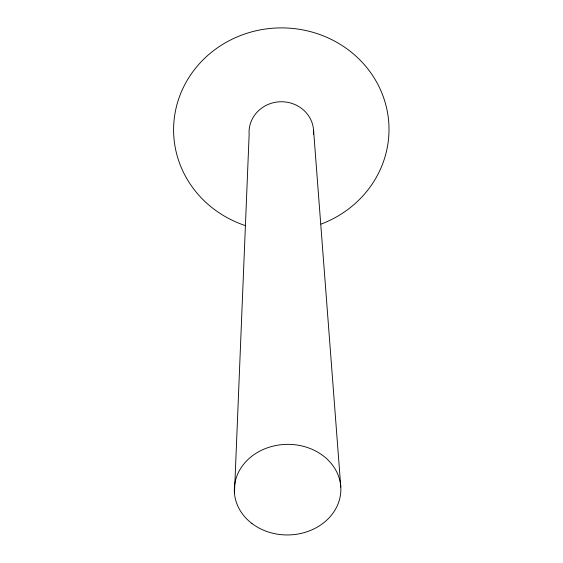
<?xml version="1.0" encoding="UTF-8"?>
<svg xmlns="http://www.w3.org/2000/svg" width="563" height="563" viewBox="0 0 563 563"><rect width="100%" height="100%" fill="white"/><g stroke="black" fill="none" stroke-linecap="round" stroke-linejoin="round"><path stroke-width="0.84" d="M234.468 493.505L249.135 134.606A32.302 30.493 -1 0 1 281.289 101.748A32.302 30.493 -1 0 1 313.556 134.388M313.584 130.398L340.791 487.065M245.693 225.707A107.702 101.727 -1 0 1 193.785 70.488A107.702 101.727 -1 0 1 366.182 66.849A107.702 101.727 -1 0 1 321.009 224.116M251.907 523.477A53.281 45.307 -1 0 0 339.686 498.846A53.281 45.307 -1 0 0 271.148 446.642A53.281 45.307 -1 0 0 251.907 523.477"/></g></svg>
